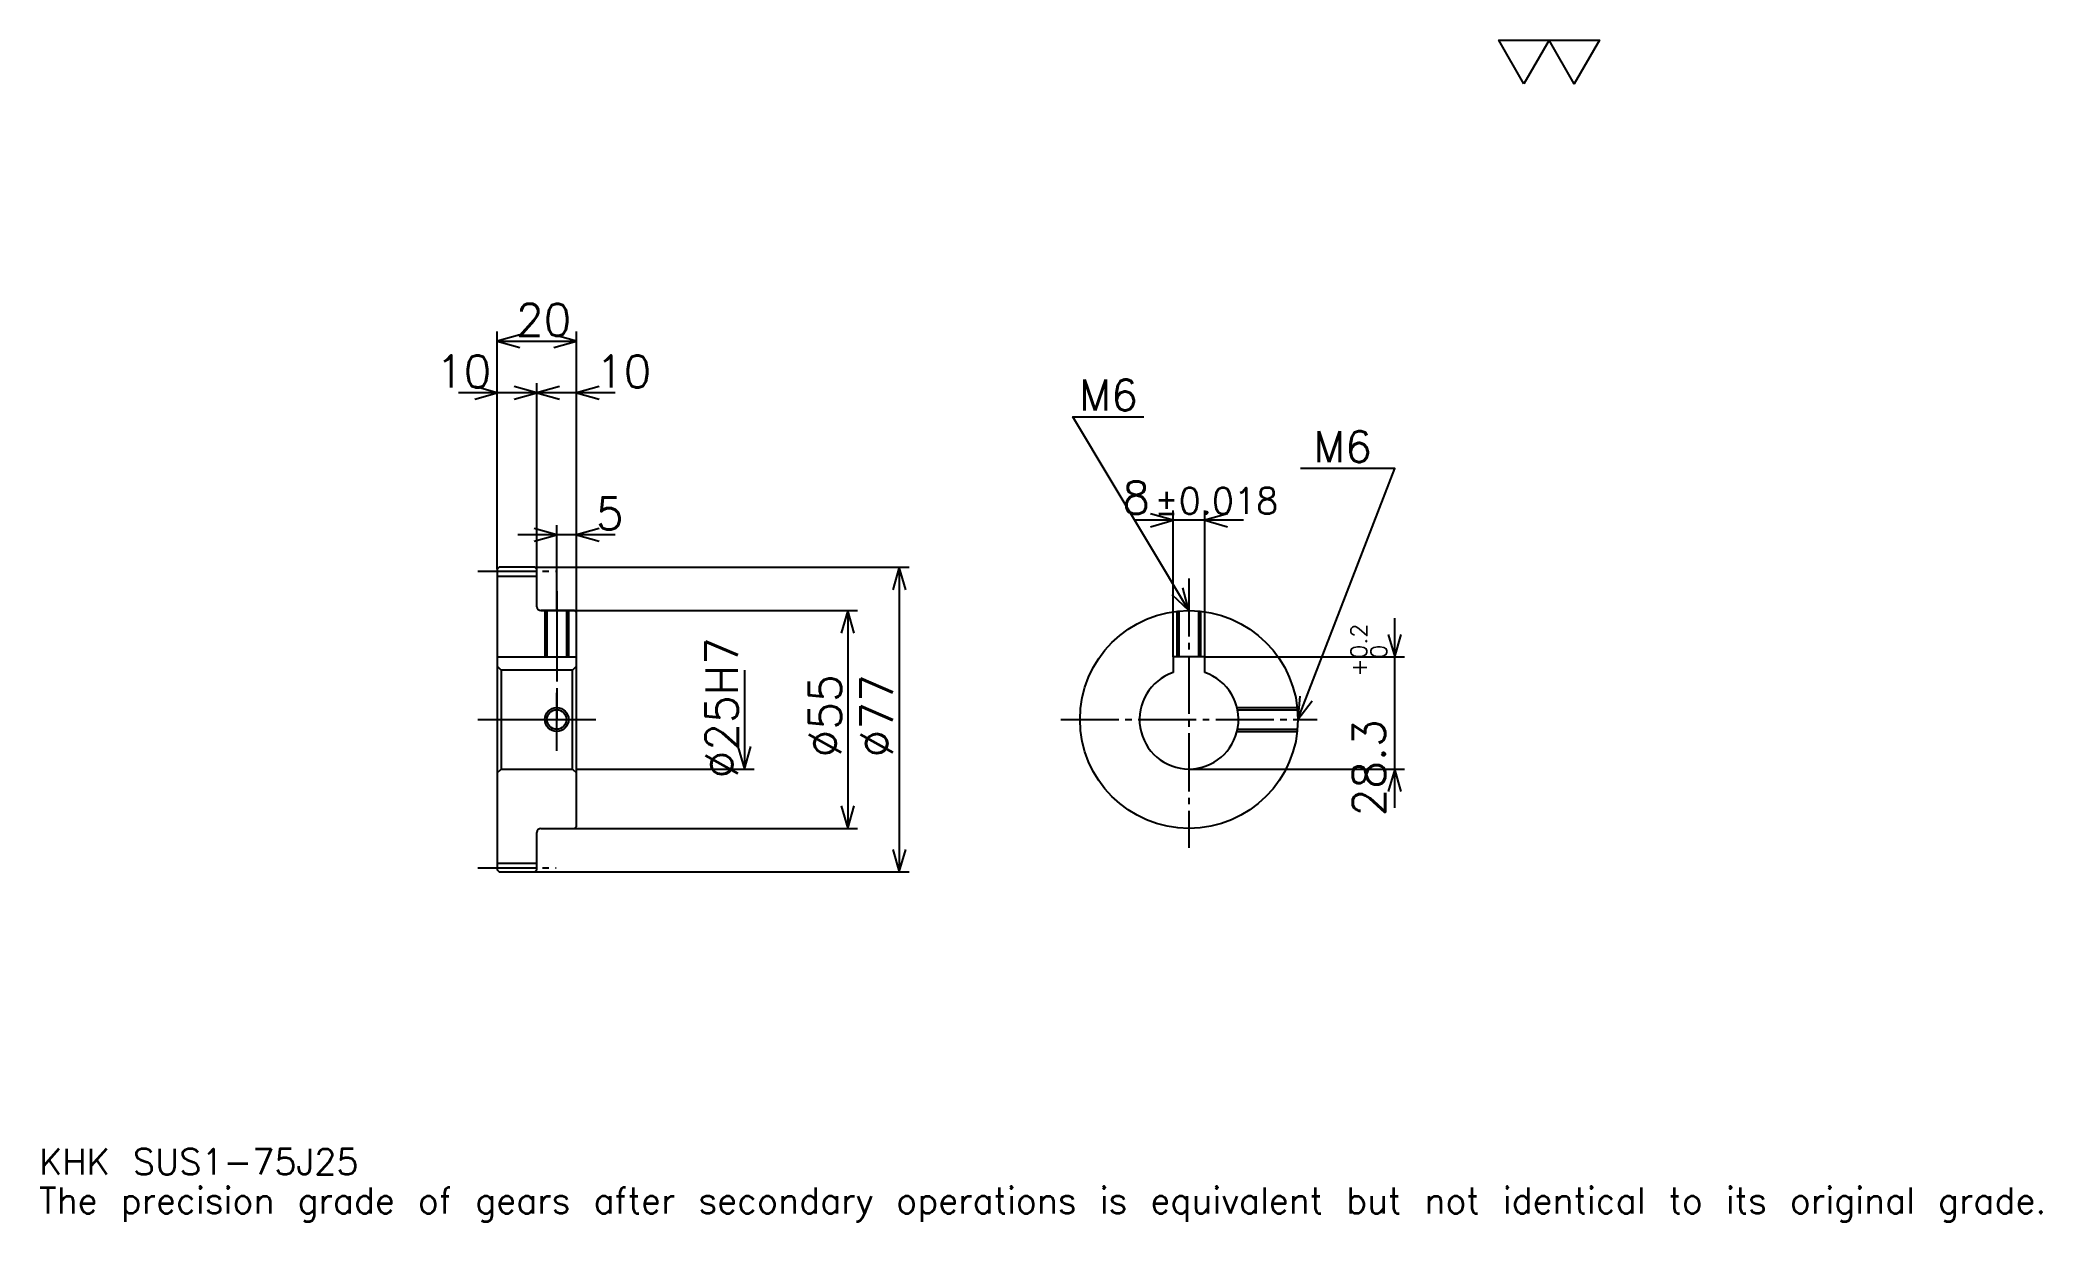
# Model space of a CAD drawing. Extents: x 17 to 522, y 6 to 304.
import ezdxf

# ---------------------------------------------------------------- set-up
doc = ezdxf.new("R2010")
doc.units = 0
doc.linetypes.add('DASHDOT', pattern=[19.565218, 14.673913, -1.630435, 1.630435, -1.630435])
doc.layers.get('0').update_dxf_attribs({"linetype": 'CONTINUOUS'})
doc.layers.add('DASHDOT', color=6, linetype='DASHDOT')
doc.styles.add('KANJI', font='TXT', dxfattribs={"bigfont": 'BIGFONT'})

msp = doc.modelspace()

# ---------------------------------------------------------------- linework, layer by layer
at = {"color": 5}
for p, q in [((132.065216, 171.380432), (132.065216, 230.891296)), ((132.065216, 228.445648), (152.065216, 228.445648)), ((152.065216, 171.380432), (152.065216, 230.891296)), ((142.065216, 171.380432), (142.065216, 217.847839)), ((151.847824, 215.402176), (122.282608, 215.402176)), ((161.847824, 215.402176), (132.282608, 215.402176)), ((320.521729, 183.206512), (292.956543, 183.206512)), ((302.739136, 148.680435), (302.739136, 185.652176)), ((310.739136, 148.680435), (310.739136, 185.652176)), ((161.847824, 179.532608), (137.282608, 179.532608)), ((147.065216, 171.380432), (147.065216, 181.978256)), ((132.065216, 170.880432), (132.065216, 171.380432)), ((141.565216, 171.380432), (152.065216, 171.380432)), ((142.065216, 170.880432), (142.065216, 171.380432)), ((147.065216, 160.380432), (147.065216, 171.380432)), ((147.065216, 160.380432), (147.065216, 171.380432)), ((152.065216, 171.380432), (236.032608, 171.380432)), ((152.065216, 159.880432), (152.065216, 171.380432)), ((233.586945, 171.380432), (233.586945, 94.380432)), ((143.065216, 160.380432), (152.065216, 160.380432)), ((152.065216, 160.380432), (222.989136, 160.380432)), ((220.543488, 160.380432), (220.543488, 105.380432)), ((358.695679, 110.597824), (358.695679, 158.463043)), ((310.739136, 148.680435), (361.141296, 148.680435)), ((194.456512, 145.380432), (194.456512, 120.380432)), ((152.065216, 120.380432), (196.902176, 120.380432)), ((306.739136, 120.380432), (361.141296, 120.380432)), ((143.065216, 105.380432), (152.065216, 105.380432)), ((152.065216, 105.380432), (222.989136, 105.380432)), ((141.565216, 94.380432), (152.065216, 94.380432)), ((152.065216, 94.380432), (236.032608, 94.380432))]:
    msp.add_line(p, q, dxfattribs=at)
at = {"color": 4}
for p, q in [((132.065216, 169.130432), (142.065216, 169.130432)), ((132.065216, 148.680435), (152.065216, 148.680435)), ((133.065216, 145.380432), (133.065216, 120.380432)), ((151.065216, 145.380432), (152.065216, 146.380432)), ((151.065216, 120.380432), (152.065216, 119.380432)), ((132.065216, 96.630432), (142.065216, 96.630432))]:
    msp.add_line(p, q, dxfattribs=at)
at = {"color": 7}
msp.add_lwpolyline([(391.304352, 293.478271), (384.945648, 304.5), (410.380432, 304.5), (404.021729, 293.478271), (397.663055, 304.5), (391.304352, 293.478271)], dxfattribs=at)
at = {"color": 5}
for points in [[(137.771744, 230.07608), (132.065216, 228.445648), (137.771744, 226.815216)], [(146.358688, 226.815216), (152.065216, 228.445648), (146.358688, 230.07608)], [(126.358696, 213.771744), (132.065216, 215.402176), (126.358696, 217.032608)], [(136.358688, 213.771744), (142.065216, 215.402176), (136.358688, 217.032608)], [(147.771744, 217.032608), (142.065216, 215.402176), (147.771744, 213.771744)], [(157.771744, 217.032608), (152.065216, 215.402176), (157.771744, 213.771744)], [(306.739136, 160.380432), (277.391296, 209.293472), (295.32608, 209.293472)], [(334.239136, 132.880432), (358.695648, 196.25), (334.891296, 196.25)], [(297.032593, 181.57608), (302.739136, 183.206512), (297.032593, 184.83696)], [(316.445679, 184.83696), (310.739136, 183.206512), (316.445679, 181.57608)], [(141.358688, 177.902176), (147.065216, 179.532608), (141.358688, 181.16304)], [(157.771744, 181.16304), (152.065216, 179.532608), (157.771744, 177.902176)], [(235.217377, 165.67392), (233.586945, 171.380432), (231.956512, 165.67392)], [(302.40506, 164.434875), (306.739136, 160.380432), (305.201233, 166.112579)], [(222.17392, 154.673904), (220.543488, 160.380432), (218.913055, 154.673904)], [(357.065247, 154.386948), (358.695679, 148.680435), (360.326111, 154.386948)], [(334.772705, 138.791275), (334.239136, 132.880432), (337.81488, 137.617188)], [(192.82608, 126.086952), (194.456512, 120.380432), (196.086945, 126.086952)], [(360.326111, 114.673912), (358.695679, 120.380432), (357.065247, 114.673912)], [(218.913055, 111.086952), (220.543488, 105.380432), (222.17392, 111.086952)], [(231.956512, 100.086952), (233.586945, 94.380432), (235.217377, 100.086952)]]:
    msp.add_lwpolyline(points, dxfattribs=at)
at = {"color": 4}
for points in [[(142.065216, 161.380432), (142.065216, 170.880432), (141.565216, 171.380432), (132.565216, 171.380432), (132.065216, 170.880432), (132.065216, 119.380432)], [(143.065216, 105.380432), (151.565216, 105.380432), (152.065216, 105.880432), (152.065216, 159.880432), (151.565216, 160.380432), (143.065216, 160.380432)], [(144.065216, 160.380432), (144.065216, 148.680435)], [(144.605209, 160.380432), (144.605209, 148.680435)], [(149.525208, 160.380432), (149.525208, 148.680435)], [(150.065216, 160.380432), (150.065216, 148.680435)], [(303.739136, 148.680435), (303.739136, 160.216309)], [(304.279114, 148.680435), (304.279114, 160.270187)], [(309.199158, 148.680435), (309.199158, 160.270187)], [(309.739136, 148.680435), (309.739136, 160.216309)], [(310.739136, 144.723145), (310.739136, 148.680435), (302.739136, 148.680435), (302.739136, 144.723145)], [(132.065216, 119.380432), (133.065216, 120.380432), (151.065216, 120.380432), (151.065216, 145.380432), (133.065216, 145.380432), (132.065216, 146.380432)], [(318.873779, 135.880432), (334.075012, 135.880432)], [(318.99469, 135.340439), (334.128906, 135.340439)], [(318.873779, 129.880432), (334.075012, 129.880432)], [(318.99469, 130.420425), (334.128906, 130.420425)], [(132.065216, 119.380432), (132.065216, 94.880432), (132.565216, 94.380432), (141.565216, 94.380432), (142.065216, 94.880432), (142.065216, 104.380432)]]:
    msp.add_lwpolyline(points, dxfattribs=at)
for centre, radius in [((306.739136, 132.880432), 27.5), ((147.065216, 132.880432), 2.46)]:
    msp.add_circle(centre, radius, dxfattribs=at)
at = {"color": 7}
msp.add_circle((147.065216, 132.880432), 3, dxfattribs=at)
at = {"color": 4}
for centre, radius, start, end in [((143.065216, 161.380432), 1, 180, 270), ((306.739136, 132.880432), 12.5, 108.66292518, 71.33707482), ((143.065216, 104.380432), 1, 90, 180)]:
    msp.add_arc(centre, radius, start, end, dxfattribs=at)
at = {"layer": 'DASHDOT', "color": 7}
for p, q in [((127.173912, 170.380432), (146.956512, 170.380432)), ((306.739136, 168.532608), (306.739136, 100.489128)), ((147.065216, 160.380432), (147.065216, 132.880432)), ((127.173912, 132.880432), (156.956512, 132.880432)), ((274.347839, 132.880432), (339.130432, 132.880432)), ((127.173912, 95.380432), (146.956512, 95.380432))]:
    msp.add_line(p, q, dxfattribs=at)
for points in [[(147.065216, 165.271729), (147.065216, 143.789124)], [(147.065216, 124.989128), (147.065216, 140.771744)], [(139.173904, 132.880432), (154.956512, 132.880432)]]:
    msp.add_lwpolyline(points, dxfattribs=at)

# ---------------------------------------------------------------- texts
at = {"color": 7, "style": 'KANJI'}
for s, height, p in [('20', 8.152174, (136.766296, 229.75)), ('10', 8.152174, (116.576088, 216.706512)), ('10', 8.152174, (156.956512, 216.706512)), ('M6', 7.826087, (279.021729, 210.92392)), ('M6', 7.826087, (338.152161, 197.880432)), ('8', 8.152174, (289.911438, 184.83696)), ('5', 8.152174, (156.956512, 180.83696)), ('%%p0.018', 6.521739, (297.981079, 184.83696)), ('KHK SUS1-75J25', 6.521739, (16.304348, 17.934782)), ('The precision grade of gears after secondary operations is equivalent but not identical to its original grade.', 6.521739, (16.304348, 8.152174))]:
    msp.add_text(s, height=height, dxfattribs=at).set_placement(p)
for s, height, p in [('%%c25H7', 8.152174, (192.82608, 118.002716)), ('0.2', 4.076087, (351.684814, 148.306717)), ('+', 4.076087, (351.684814, 143.741501)), ('0', 4.076087, (356.739136, 148.306717)), ('%%c55', 8.152174, (218.913055, 123.301628)), ('%%c77', 8.152174, (231.956512, 123.301628)), ('28.3', 8.152174, (356.25, 108.455658))]:
    msp.add_text(s, height=height, rotation=90, dxfattribs=at).set_placement(p)

doc.saveas('drawing.dxf')
